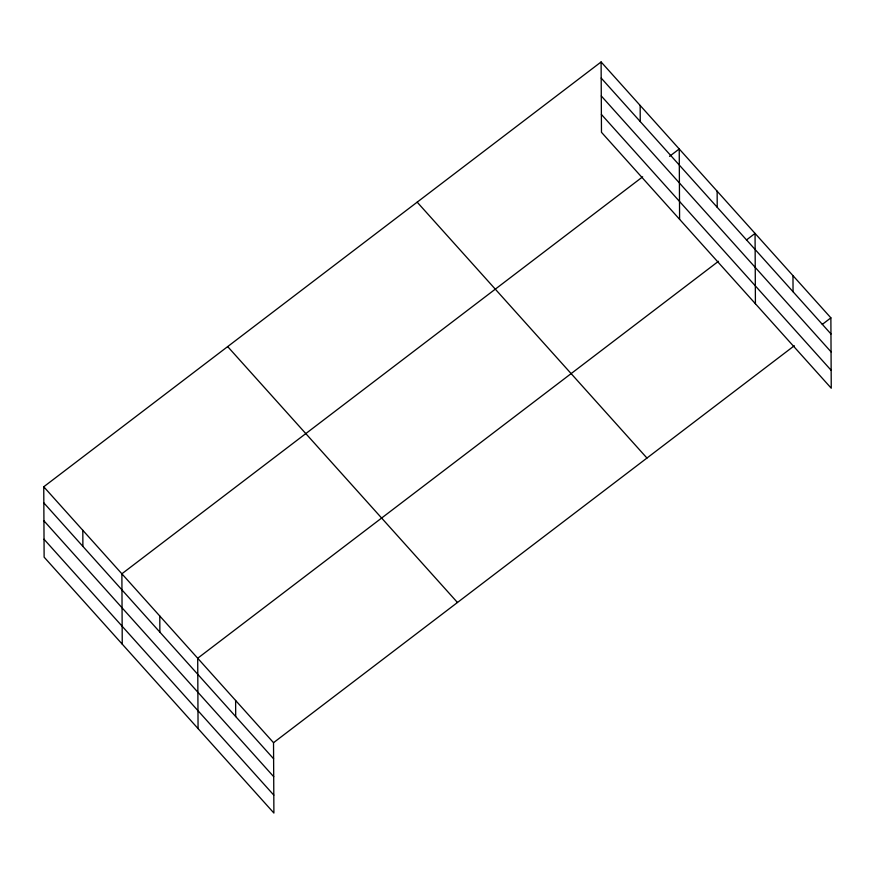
<?xml version="1.0" encoding="UTF-8"?>
<svg xmlns="http://www.w3.org/2000/svg" width="875" height="875" viewBox="0 0 875 875"><rect width="100%" height="100%" fill="white"/><g stroke="black" fill="none" stroke-linecap="round" stroke-linejoin="round"><path stroke-width="1.31" d="M43.75 486.784L273.525 742.689L273.897 813.039L44.122 557.145L43.75 486.784L601.103 61.961L830.878 317.855L831.25 388.216L601.475 132.311L601.103 61.961M642.655 176.838L121.877 573.792L122.248 644.142M669.55 156.341L679.23 148.969L679.591 219.319M718.484 261.286L197.706 658.241L198.067 728.591M746.452 239.969L755.059 233.417L755.42 303.767M273.525 742.689L794.314 345.734M822.281 324.417L830.878 317.855M601.191 78.072L830.966 333.966M601.278 95.966L831.064 351.87M601.377 114.406L831.152 370.311M417.178 202.158L646.953 458.052M227.675 346.598L457.461 602.492M43.837 502.895L273.613 758.789M43.925 520.8L273.711 776.694M44.023 539.241L273.809 795.134M792.969 275.636L793.056 291.747M717.139 191.188L717.227 207.298M640.161 105.459L640.248 121.57M235.616 700.459L235.703 716.57M159.786 616.022L159.873 632.122M82.808 530.294L82.895 546.394"/></g></svg>
